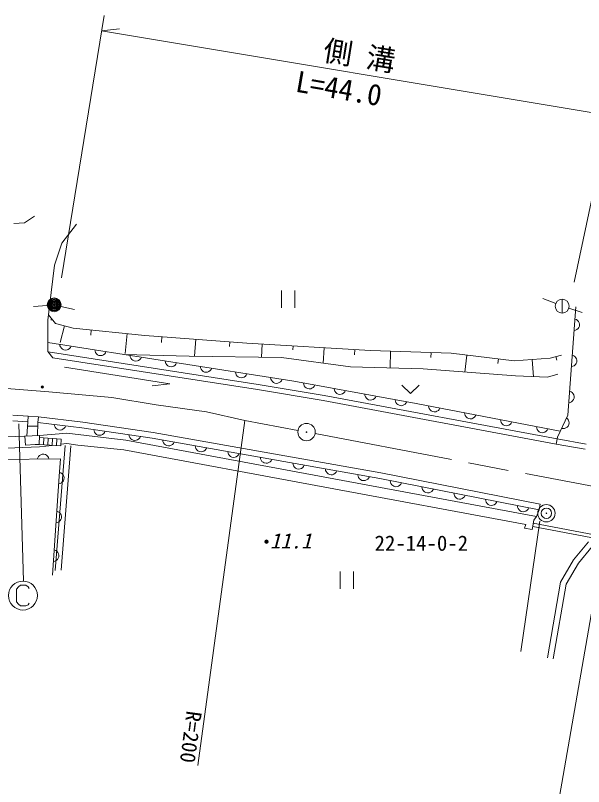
# Model space of a CAD drawing. Units: millimetres, scale not verified. Extents: x 40000 to 680000, y 20000 to 380000.
# Drawn here: x 437614 to 486710, y 266778 to 333376 of the extents above; entities that cross this region are included whole.
import ezdxf
from ezdxf.enums import TextEntityAlignment as Align

# ---------------------------------------------------------------- set-up
doc = ezdxf.new("R2010")
doc.units = ezdxf.units.MM
doc.header["$LTSCALE"] = 1000
doc.linetypes.add('CHAIN', pattern=[18.5, 12, -1.5, 3.5, -1.5])
for name, color, linetype, lineweight in [('M-BGD', 7, 'Continuous', 13), ('M-BGD-EXST', 7, 'Continuous', 13), ('M-BMK', 2, 'CHAIN', 13), ('M-BMK-SRVR', 3, 'Continuous', 13), ('M-STR-HTXT', 7, 'Continuous', 13)]:
    doc.layers.add(name, color=color, linetype=linetype, lineweight=lineweight)
doc.styles.add('ＭＳ ゴシック', font='')
doc.styles.get('ＭＳ ゴシック').set_extended_font_data('MS Gothic')

msp = doc.modelspace()

# ---------------------------------------------------------------- linework, layer by layer
at = {"layer": 'M-BGD'}
for p, q in [((438398, 315459), (439250, 316027)), ((437489, 315403), (438398, 315459)), ((442905, 315352), (441627, 313719)), ((441627, 313719), (440988, 311802)), ((440988, 311802), (440704, 309459)), ((440704, 309459), (440420, 307045)), ((460614, 309633), (460614, 308133)), ((461754, 308133), (461754, 309633)), ((484306, 308491), (483193, 308940)), ((484862, 308866), (484862, 307666)), ((440365, 308335), (439168, 308246)), ((441548, 308243), (442716, 307970)), ((485353, 298867), (486054, 308218)), ((485433, 308083), (486576, 307717)), ((440420, 307045), (440420, 305412)), ((440476, 307518), (441082, 306769)), ((440779, 307144), (440683, 307066)), ((486091, 307109), (485974, 307158)), ((486186, 307042), (486091, 307109)), ((486278, 306934), (486186, 307042)), ((441082, 306769), (442616, 306371)), ((441849, 306570), (441472, 305116)), ((442616, 306371), (448807, 305747)), ((486233, 306336), (486301, 306431)), ((486331, 306830), (486278, 306934)), ((486301, 306431), (486350, 306548)), ((486362, 306708), (486331, 306830)), ((486350, 306548), (486362, 306708)), ((444164, 306215), (444117, 305758)), ((447259, 305903), (447085, 304175)), ((448807, 305747), (457611, 305065)), ((485899, 306161), (486022, 306192)), ((486022, 306192), (486126, 306244)), ((486126, 306244), (486233, 306336)), ((440420, 305412), (440420, 304347)), ((440420, 305141), (461681, 301784)), ((450274, 305633), (450236, 305139)), ((453209, 305406), (453095, 303942)), ((456143, 305179), (456114, 304794)), ((457611, 305065), (468289, 304440)), ((441445, 304979), (441466, 304854)), ((441466, 304854), (441509, 304746)), ((441509, 304746), (441593, 304632)), ((441593, 304632), (441682, 304557)), ((441682, 304557), (441794, 304499)), ((441794, 304499), (441952, 304474)), ((441952, 304474), (442077, 304495)), ((442077, 304495), (442185, 304538)), ((442185, 304538), (442300, 304621)), ((442300, 304621), (442375, 304711)), ((442375, 304711), (442433, 304823)), ((444482, 304499), (444503, 304375)), ((444503, 304375), (444547, 304267)), ((458946, 304987), (458879, 303854)), ((461615, 304831), (461595, 304491)), ((464285, 304674), (464207, 303346)), ((466954, 304518), (466928, 304070)), ((468289, 304440), (475275, 304213)), ((470036, 304383), (469989, 302939)), ((440850, 303814), (440420, 304347)), ((458600, 301502), (440431, 304335)), ((458529, 301057), (440850, 303814)), ((444547, 304267), (444630, 304152)), ((444630, 304152), (444719, 304077)), ((444719, 304077), (444832, 304019)), ((444832, 304019), (444990, 303994)), ((444990, 303994), (445114, 304015)), ((445114, 304015), (445223, 304059)), ((445223, 304059), (445337, 304142)), ((445337, 304142), (445412, 304231)), ((445412, 304231), (445470, 304344)), ((452614, 303963), (446986, 304104)), ((447520, 304020), (447540, 303895)), ((447540, 303895), (447584, 303787)), ((447584, 303787), (447667, 303673)), ((448374, 303662), (448449, 303752)), ((448449, 303752), (448507, 303864)), ((460593, 303827), (452614, 303963)), ((466557, 303032), (460593, 303827)), ((473529, 304270), (473514, 303833)), ((475275, 304213), (480700, 303543)), ((476631, 304046), (476451, 302580)), ((479344, 303711), (479294, 303307)), ((480700, 303543), (483824, 303771)), ((483824, 303771), (484788, 304045)), ((484306, 303908), (484390, 303613)), ((485857, 303992), (485741, 304041)), ((485952, 303925), (485857, 303992)), ((486045, 303817), (485952, 303925)), ((486097, 303713), (486045, 303817)), ((486128, 303591), (486097, 303713)), ((447667, 303673), (447757, 303598)), ((447757, 303598), (447869, 303540)), ((447869, 303540), (448027, 303515)), ((448027, 303515), (448152, 303535)), ((448152, 303535), (448260, 303579)), ((448260, 303579), (448374, 303662)), ((450557, 303540), (450578, 303416)), ((450578, 303416), (450621, 303307)), ((450621, 303307), (450704, 303193)), ((450704, 303193), (450794, 303118)), ((450794, 303118), (450906, 303060)), ((450906, 303060), (451064, 303035)), ((451064, 303035), (451189, 303056)), ((451189, 303056), (451297, 303099)), ((451297, 303099), (451411, 303183)), ((451411, 303183), (451486, 303272)), ((451486, 303272), (451545, 303384)), ((453594, 303061), (453615, 302936)), ((472862, 302862), (466557, 303032)), ((482262, 303657), (482370, 302173)), ((485666, 303044), (485788, 303074)), ((485788, 303074), (485893, 303127)), ((485893, 303127), (486000, 303219)), ((486000, 303219), (486067, 303314)), ((486067, 303314), (486116, 303431)), ((486116, 303431), (486128, 303591)), ((441862, 302986), (450971, 301556)), ((453615, 302936), (453658, 302828)), ((453658, 302828), (453742, 302713)), ((453742, 302713), (453831, 302639)), ((453831, 302639), (453943, 302580)), ((453943, 302580), (454101, 302555)), ((454101, 302555), (454226, 302576)), ((454226, 302576), (454334, 302620)), ((454334, 302620), (454449, 302703)), ((454449, 302703), (454524, 302792)), ((454524, 302792), (454582, 302905)), ((456631, 302581), (456652, 302456)), ((456652, 302456), (456696, 302348)), ((457561, 302313), (457619, 302425)), ((480814, 302237), (472862, 302862)), ((484490, 302390), (483597, 302123)), ((456696, 302348), (456779, 302234)), ((456779, 302234), (456868, 302159)), ((456868, 302159), (456981, 302101)), ((456981, 302101), (457139, 302076)), ((457139, 302076), (457263, 302097)), ((457263, 302097), (457372, 302140)), ((457372, 302140), (457486, 302223)), ((457486, 302223), (457561, 302313)), ((459669, 302102), (459689, 301977)), ((459689, 301977), (459733, 301869)), ((459733, 301869), (459816, 301754)), ((459816, 301754), (459906, 301679)), ((460409, 301661), (460523, 301744)), ((460523, 301744), (460598, 301833)), ((460598, 301833), (460656, 301946)), ((461681, 301784), (472254, 299861)), ((483597, 302123), (480814, 302237)), ((450971, 301556), (449424, 301373)), ((464202, 300123), (458529, 301057)), ((464280, 300566), (458600, 301502)), ((459906, 301679), (460018, 301621)), ((460018, 301621), (460176, 301596)), ((460176, 301596), (460301, 301617)), ((460301, 301617), (460409, 301661)), ((462511, 301633), (462529, 301508)), ((462529, 301508), (462570, 301399)), ((462570, 301399), (462650, 301282)), ((462650, 301282), (462738, 301205)), ((462738, 301205), (462849, 301145)), ((462849, 301145), (463006, 301116)), ((463006, 301116), (463131, 301134)), ((463131, 301134), (463241, 301175)), ((463241, 301175), (463357, 301255)), ((463357, 301255), (463434, 301343)), ((463434, 301343), (463495, 301454)), ((465154, 301152), (465172, 301027)), ((465172, 301027), (465213, 300918)), ((470995, 301433), (471745, 300713)), ((471745, 300713), (472495, 301433)), ((484432, 296799), (464280, 300566)), ((465213, 300918), (465293, 300802)), ((465293, 300802), (465381, 300725)), ((465381, 300725), (465492, 300664)), ((465492, 300664), (465649, 300635)), ((465649, 300635), (465775, 300653)), ((465775, 300653), (465884, 300694)), ((465884, 300694), (466000, 300775)), ((466000, 300775), (466077, 300862)), ((466077, 300862), (466138, 300973)), ((467797, 300672), (467815, 300546)), ((467815, 300546), (467856, 300437)), ((467856, 300437), (467937, 300321)), ((468643, 300294), (468720, 300382)), ((468720, 300382), (468781, 300493)), ((485624, 300875), (485507, 300924)), ((485719, 300807), (485624, 300875)), ((485811, 300700), (485719, 300807)), ((485863, 300596), (485811, 300700)), ((485894, 300473), (485863, 300596)), ((485882, 300314), (485894, 300473)), ((484350, 296356), (464202, 300123)), ((467937, 300321), (468024, 300244)), ((468024, 300244), (468135, 300183)), ((468135, 300183), (468293, 300155)), ((468293, 300155), (468418, 300172)), ((468418, 300172), (468527, 300214)), ((468527, 300214), (468643, 300294)), ((470440, 300191), (470458, 300066)), ((470458, 300066), (470499, 299957)), ((470499, 299957), (470580, 299840)), ((470580, 299840), (470667, 299763)), ((470667, 299763), (470778, 299703)), ((470778, 299703), (470936, 299674)), ((470936, 299674), (471061, 299692)), ((471061, 299692), (471170, 299733)), ((471170, 299733), (471286, 299813)), ((471286, 299813), (471363, 299901)), ((471363, 299901), (471424, 300012)), ((472254, 299861), (484694, 297458)), ((485432, 299926), (485555, 299957)), ((485555, 299957), (485659, 300010)), ((485659, 300010), (485766, 300102)), ((485766, 300102), (485833, 300197)), ((485833, 300197), (485882, 300314)), ((473318, 299656), (473334, 299530)), ((473334, 299530), (473374, 299421)), ((473374, 299421), (473454, 299303)), ((473454, 299303), (473540, 299226)), ((473540, 299226), (473651, 299164)), ((473651, 299164), (473808, 299133)), ((473808, 299133), (473933, 299150)), ((473933, 299150), (474043, 299190)), ((474043, 299190), (474160, 299269)), ((474160, 299269), (474238, 299356)), ((474238, 299356), (474300, 299466)), ((476428, 299055), (476444, 298929)), ((438681, 298282), (437378, 298363)), ((438712, 298781), (437395, 298863)), ((438712, 298781), (438681, 298282)), ((438712, 298781), (439623, 298722)), ((439623, 298722), (439563, 298225)), ((443434, 298261), (439623, 298722)), ((476444, 298929), (476484, 298820)), ((476484, 298820), (476564, 298703)), ((476564, 298703), (476650, 298625)), ((476650, 298625), (476761, 298563)), ((476761, 298563), (476918, 298532)), ((476918, 298532), (477043, 298549)), ((477043, 298549), (477153, 298589)), ((477153, 298589), (477270, 298668)), ((477270, 298668), (477348, 298755)), ((477348, 298755), (477410, 298865)), ((479538, 298454), (479554, 298329)), ((484455, 296947), (485353, 298867)), ((485327, 298528), (485235, 298615)), ((485392, 298431), (485327, 298528)), ((485440, 298299), (485392, 298431)), ((438681, 298282), (438614, 297036)), ((438661, 297909), (439555, 297903)), ((439563, 298225), (439535, 297083)), ((443368, 297766), (439563, 298225)), ((440969, 298056), (440994, 297932)), ((440994, 297932), (441042, 297825)), ((441042, 297825), (441129, 297714)), ((441129, 297714), (441221, 297642)), ((441725, 297642), (441836, 297729)), ((441836, 297729), (441908, 297821)), ((441908, 297821), (441962, 297936)), ((449434, 296870), (443368, 297766)), ((449514, 297363), (443434, 298261)), ((479554, 298329), (479594, 298219)), ((479594, 298219), (479674, 298102)), ((479674, 298102), (479760, 298024)), ((479760, 298024), (479871, 297962)), ((479871, 297962), (480028, 297932)), ((480028, 297932), (480153, 297948)), ((480153, 297948), (480263, 297988)), ((480263, 297988), (480380, 298067)), ((480380, 298067), (480458, 298154)), ((480458, 298154), (480520, 298264)), ((482648, 297853), (482665, 297728)), ((482665, 297728), (482704, 297618)), ((484811, 297709), (484937, 297695)), ((484937, 297695), (485053, 297707)), ((485053, 297707), (485186, 297755)), ((485186, 297755), (485283, 297820)), ((485283, 297820), (485370, 297912)), ((485370, 297912), (485438, 298057)), ((485438, 298057), (485452, 298183)), ((485452, 298183), (485440, 298299)), ((438408, 297047), (427407, 296647)), ((438429, 297027), (439684, 297091)), ((438475, 296273), (438429, 297027)), ((439684, 297091), (439665, 296320)), ((439684, 297091), (442071, 297288)), ((441221, 297642), (441336, 297588)), ((441336, 297588), (441494, 297569)), ((441494, 297569), (441618, 297594)), ((441618, 297594), (441725, 297642)), ((442071, 297288), (447161, 296705)), ((444390, 297615), (444412, 297490)), ((444412, 297490), (444456, 297383)), ((444456, 297383), (444541, 297269)), ((444541, 297269), (444631, 297195)), ((444631, 297195), (444744, 297138)), ((444744, 297138), (444902, 297115)), ((444902, 297115), (445027, 297137)), ((445027, 297137), (445134, 297181)), ((445134, 297181), (445248, 297266)), ((445248, 297266), (445322, 297356)), ((445322, 297356), (445379, 297469)), ((447422, 297167), (447445, 297042)), ((447445, 297042), (447489, 296934)), ((469203, 293867), (449514, 297363)), ((482704, 297618), (482784, 297501)), ((482784, 297501), (482871, 297423)), ((482871, 297423), (482981, 297361)), ((482981, 297361), (483138, 297331)), ((483138, 297331), (483263, 297348)), ((483263, 297348), (483373, 297388)), ((483373, 297388), (483490, 297467)), ((483490, 297467), (483568, 297554)), ((483568, 297554), (483630, 297664)), ((441567, 296784), (439679, 296911)), ((440057, 296886), (440038, 296295)), ((440435, 296860), (440410, 296270)), ((440812, 296835), (440783, 296244)), ((441155, 296219), (441190, 296809)), ((441567, 296784), (441528, 296194)), ((442055, 296406), (441539, 296356)), ((442997, 296250), (442055, 296406)), ((447161, 296705), (482640, 290095)), ((447489, 296934), (447574, 296821)), ((447574, 296821), (447664, 296747)), ((447664, 296747), (447777, 296690)), ((447777, 296690), (447935, 296666)), ((447935, 296666), (448059, 296688)), ((448059, 296688), (448167, 296733)), ((448167, 296733), (448281, 296817)), ((448281, 296817), (448355, 296908)), ((448355, 296908), (448412, 297021)), ((469111, 293375), (449434, 296870)), ((450347, 296707), (450365, 296582)), ((450365, 296582), (450407, 296473)), ((450407, 296473), (450488, 296357)), ((451194, 296333), (451271, 296421)), ((451271, 296421), (451331, 296533)), ((484455, 296947), (484350, 296356)), ((486922, 296356), (484429, 296799)), ((439706, 296126), (428327, 295632)), ((439330, 296333), (438475, 296273)), ((439665, 296320), (439330, 296333)), ((441528, 296194), (439665, 296320)), ((440783, 296244), (439706, 296126)), ((441912, 296241), (441063, 285436)), ((442410, 296195), (441567, 285466)), ((446988, 295874), (442997, 296250)), ((446988, 295874), (481707, 289413)), ((450488, 296357), (450576, 296281)), ((450576, 296281), (450687, 296220)), ((450687, 296220), (450844, 296192)), ((450844, 296192), (450970, 296211)), ((450970, 296211), (451079, 296252)), ((451079, 296252), (451194, 296333)), ((453158, 296208), (453176, 296083)), ((453176, 296083), (453218, 295974)), ((453218, 295974), (453299, 295858)), ((453299, 295858), (453387, 295782)), ((453387, 295782), (453498, 295721)), ((453498, 295721), (453656, 295693)), ((453656, 295693), (453781, 295712)), ((453781, 295712), (453890, 295753)), ((453890, 295753), (454006, 295834)), ((454006, 295834), (454082, 295922)), ((454082, 295922), (454143, 296033)), ((455969, 295709), (455987, 295584)), ((486843, 295913), (484350, 296356)), ((441506, 295084), (405548, 294603)), ((439547, 295177), (439508, 295057)), ((439605, 295278), (439547, 295177)), ((439704, 295379), (439605, 295278)), ((439803, 295441), (439704, 295379)), ((439923, 295482), (439803, 295441)), ((440083, 295485), (439923, 295482)), ((440203, 295446), (440083, 295485)), ((440304, 295387), (440203, 295446)), ((440405, 295289), (440304, 295387)), ((440466, 295190), (440405, 295289)), ((440508, 295070), (440466, 295190)), ((441391, 293587), (441506, 295084)), ((455987, 295584), (456029, 295475)), ((456029, 295475), (456110, 295359)), ((456110, 295359), (456198, 295282)), ((456198, 295282), (456309, 295222)), ((456309, 295222), (456467, 295194)), ((456467, 295194), (456592, 295213)), ((456592, 295213), (456701, 295254)), ((456701, 295254), (456817, 295335)), ((456817, 295335), (456893, 295423)), ((456893, 295423), (456954, 295534)), ((458780, 295210), (458799, 295085)), ((458799, 295085), (458840, 294976)), ((459704, 294924), (459765, 295035)), ((458840, 294976), (458921, 294860)), ((458921, 294860), (459009, 294783)), ((459009, 294783), (459120, 294723)), ((459120, 294723), (459278, 294695)), ((459278, 294695), (459403, 294713)), ((459403, 294713), (459512, 294755)), ((459512, 294755), (459628, 294836)), ((459628, 294836), (459704, 294924)), ((461591, 294711), (461610, 294586)), ((461610, 294586), (461651, 294477)), ((461651, 294477), (461732, 294361)), ((462439, 294337), (462516, 294425)), ((462516, 294425), (462576, 294536)), ((441544, 293861), (441427, 293909)), ((441640, 293795), (441544, 293861)), ((441733, 293688), (441640, 293795)), ((461732, 294361), (461820, 294284)), ((461820, 294284), (461931, 294224)), ((461931, 294224), (462089, 294196)), ((462089, 294196), (462214, 294214)), ((462214, 294214), (462323, 294256)), ((462323, 294256), (462439, 294337)), ((464402, 294212), (464421, 294086)), ((464421, 294086), (464462, 293977)), ((464462, 293977), (464543, 293861)), ((464543, 293861), (464631, 293785)), ((464631, 293785), (464743, 293725)), ((464743, 293725), (464900, 293697)), ((464900, 293697), (465025, 293715)), ((465025, 293715), (465134, 293757)), ((465134, 293757), (465250, 293838)), ((465250, 293838), (465327, 293926)), ((465327, 293926), (465387, 294037)), ((467214, 293712), (467232, 293587)), ((482959, 291159), (469203, 293867)), ((441391, 293587), (440831, 285045)), ((441587, 292997), (441693, 293090)), ((441693, 293090), (441760, 293185)), ((441786, 293585), (441733, 293688)), ((441760, 293185), (441808, 293302)), ((441818, 293462), (441786, 293585)), ((441808, 293302), (441818, 293462)), ((467232, 293587), (467274, 293478)), ((467274, 293478), (467355, 293362)), ((467355, 293362), (467443, 293286)), ((467443, 293286), (467554, 293225)), ((467554, 293225), (467711, 293197)), ((467711, 293197), (467836, 293216)), ((467836, 293216), (467945, 293257)), ((467945, 293257), (468061, 293338)), ((468061, 293338), (468138, 293426)), ((468138, 293426), (468198, 293538)), ((482863, 290668), (469111, 293375)), ((469996, 293201), (470012, 293076)), ((470012, 293076), (470052, 292966)), ((441360, 292912), (441483, 292943)), ((441483, 292943), (441587, 292997)), ((470052, 292966), (470130, 292849)), ((470130, 292849), (470217, 292770)), ((470217, 292770), (470327, 292708)), ((470327, 292708), (470484, 292677)), ((470484, 292677), (470609, 292693)), ((470609, 292693), (470719, 292733)), ((470719, 292733), (470837, 292812)), ((470837, 292812), (470915, 292898)), ((470915, 292898), (470977, 293008)), ((472746, 292660), (472762, 292534)), ((472762, 292534), (472802, 292425)), ((472802, 292425), (472881, 292307)), ((473665, 292357), (473727, 292467)), ((472881, 292307), (472967, 292229)), ((472967, 292229), (473077, 292167)), ((473077, 292167), (473234, 292136)), ((473234, 292136), (473360, 292152)), ((473360, 292152), (473469, 292191)), ((473469, 292191), (473587, 292270)), ((473587, 292270), (473665, 292357)), ((475497, 292118), (475513, 291993)), ((475513, 291993), (475552, 291883)), ((475552, 291883), (475631, 291766)), ((475631, 291766), (475717, 291688)), ((476220, 291650), (476337, 291729)), ((476337, 291729), (476415, 291815)), ((476415, 291815), (476478, 291925)), ((475717, 291688), (475828, 291625)), ((475828, 291625), (475984, 291594)), ((475984, 291594), (476110, 291610)), ((476110, 291610), (476220, 291650)), ((478247, 291577), (478263, 291451)), ((478263, 291451), (478302, 291342)), ((478302, 291342), (478381, 291224)), ((478381, 291224), (478468, 291146)), ((478468, 291146), (478578, 291084)), ((478578, 291084), (478735, 291053)), ((478735, 291053), (478860, 291069)), ((478860, 291069), (478970, 291108)), ((478970, 291108), (479087, 291187)), ((479087, 291187), (479166, 291274)), ((479166, 291274), (479228, 291384)), ((480997, 291035), (481013, 290910)), ((482959, 291159), (482863, 290668)), ((441319, 290515), (441202, 290563)), ((441415, 290449), (441319, 290515)), ((441508, 290342), (441415, 290449)), ((481013, 290910), (481053, 290800)), ((481053, 290800), (481132, 290683)), ((481132, 290683), (481218, 290605)), ((481218, 290605), (481328, 290542)), ((481328, 290542), (481485, 290511)), ((481485, 290511), (481610, 290527)), ((481610, 290527), (481720, 290567)), ((481720, 290567), (481838, 290646)), ((481838, 290646), (481916, 290732)), ((481916, 290732), (481978, 290842)), ((482640, 290095), (482863, 290668)), ((441361, 289651), (441468, 289744)), ((441468, 289744), (441535, 289839)), ((441561, 290238), (441508, 290342)), ((441535, 289839), (441583, 289956)), ((441593, 290116), (441561, 290238)), ((441583, 289956), (441593, 290116)), ((482924, 289703), (481277, 278457)), ((482303, 289113), (482405, 289783)), ((482640, 290095), (482405, 289783)), ((441135, 289566), (441258, 289597)), ((441258, 289597), (441361, 289651)), ((481707, 289413), (481590, 289085)), ((482277, 288966), (481590, 289085)), ((482277, 288966), (482303, 289113)), ((482321, 289235), (487331, 288287)), ((482367, 289532), (487667, 288529)), ((485848, 286356), (487129, 287909)), ((441094, 287169), (440977, 287217)), ((441190, 287103), (441094, 287169)), ((441283, 286996), (441190, 287103)), ((486260, 286070), (487460, 287524)), ((441136, 286304), (441243, 286398)), ((441243, 286398), (441310, 286493)), ((441336, 286892), (441283, 286996)), ((441310, 286493), (441357, 286610)), ((441368, 286770), (441336, 286892)), ((441357, 286610), (441368, 286770)), ((440910, 286219), (441033, 286251)), ((441033, 286251), (441136, 286304)), ((484729, 284426), (485848, 286356)), ((485206, 284252), (486260, 286070)), ((465681, 285357), (465681, 283857)), ((466821, 283857), (466821, 285357)), ((483586, 277904), (484729, 284426)), ((484079, 277818), (485206, 284252))]:
    msp.add_line(p, q, dxfattribs=at)
for centre, radius in [((440964, 308379), 600), ((440964, 308379), 528), ((440964, 308379), 456), ((440964, 308379), 384), ((440964, 308379), 312), ((440964, 308379), 240), ((440964, 308379), 168), ((440964, 308379), 96), ((440964, 308379), 24), ((484862, 308266), 600), ((439935, 301293), 100), ((439935, 301293), 60), ((439935, 301293), 20), ((459313, 287923), 150), ((459313, 287923), 90), ((459313, 287923), 30)]:
    msp.add_circle(centre, radius, dxfattribs=at)
at = {"layer": 'M-BGD-EXST'}
for p, q in [((437903, 298105), (438311, 284534)), ((437867, 284026), (437717, 283826)), ((437717, 283826), (437717, 282726)), ((438067, 284176), (437867, 284026)), ((438517, 284176), (438067, 284176)), ((438717, 284026), (438517, 284176)), ((438817, 283876), (438717, 284026)), ((437717, 282726), (437867, 282526)), ((437867, 282526), (438067, 282376)), ((438067, 282376), (438517, 282376)), ((438517, 282376), (438717, 282476)), ((438717, 282476), (438817, 282626))]:
    msp.add_line(p, q, dxfattribs=at)
msp.add_circle((438267, 283276), 1250, dxfattribs=at)
at = {"layer": 'M-BMK'}
for p, q in [((434322, 301369), (440501, 300869)), ((440501, 300869), (445954, 300370)), ((445954, 300370), (449771, 299733)), ((449771, 299733), (454112, 299133)), ((454112, 299133), (457429, 298406)), ((457429, 298406), (462031, 297535)), ((463504, 297256), (560137, 278935))]:
    msp.add_line(p, q, dxfattribs=at)
at = {"layer": 'M-BMK-SRVR'}
for centre, radius in [((462768, 297396), 750), ((462768, 297396), 30), ((483496, 290378), 750), ((483496, 290378), 450), ((483496, 290378), 30)]:
    msp.add_circle(centre, radius, dxfattribs=at)
at = {"layer": 'M-STR-HTXT'}
for p, q in [((441595, 310722), (445272, 333376)), ((445057, 332047), (446605, 332215)), ((445057, 332047), (488939, 324728)), ((485895, 310347), (489189, 325910)), ((457429, 298406), (453386, 268591)), ((488315, 287146), (483430, 259137))]:
    msp.add_line(p, q, dxfattribs=at)

# ---------------------------------------------------------------- texts
at = {"layer": 'M-BGD', "style": 'ＭＳ ゴシック', "oblique": 15}
msp.add_text('11.1', height=1320, dxfattribs=at).set_placement((459612, 286946), align=Align.BOTTOM_LEFT)
at = {"layer": 'M-BMK-SRVR', "style": 'ＭＳ ゴシック'}
msp.add_text('22-14-0-2', height=1320, dxfattribs=at).set_placement((468648, 286745), align=Align.BOTTOM_LEFT)
at = {"layer": 'M-STR-HTXT', "style": 'ＭＳ ゴシック'}
for s, height, rotation, p in [('側 溝', 1833, 350.8, (464031, 328963)), ('L=44.0', 1833, 350.2, (461633, 326265)), ('R=200', 1320, 262.442, (452023, 273422))]:
    msp.add_text(s, height=height, rotation=rotation, dxfattribs=at).set_placement(p, align=Align.BOTTOM_LEFT)

doc.saveas('drawing.dxf')
